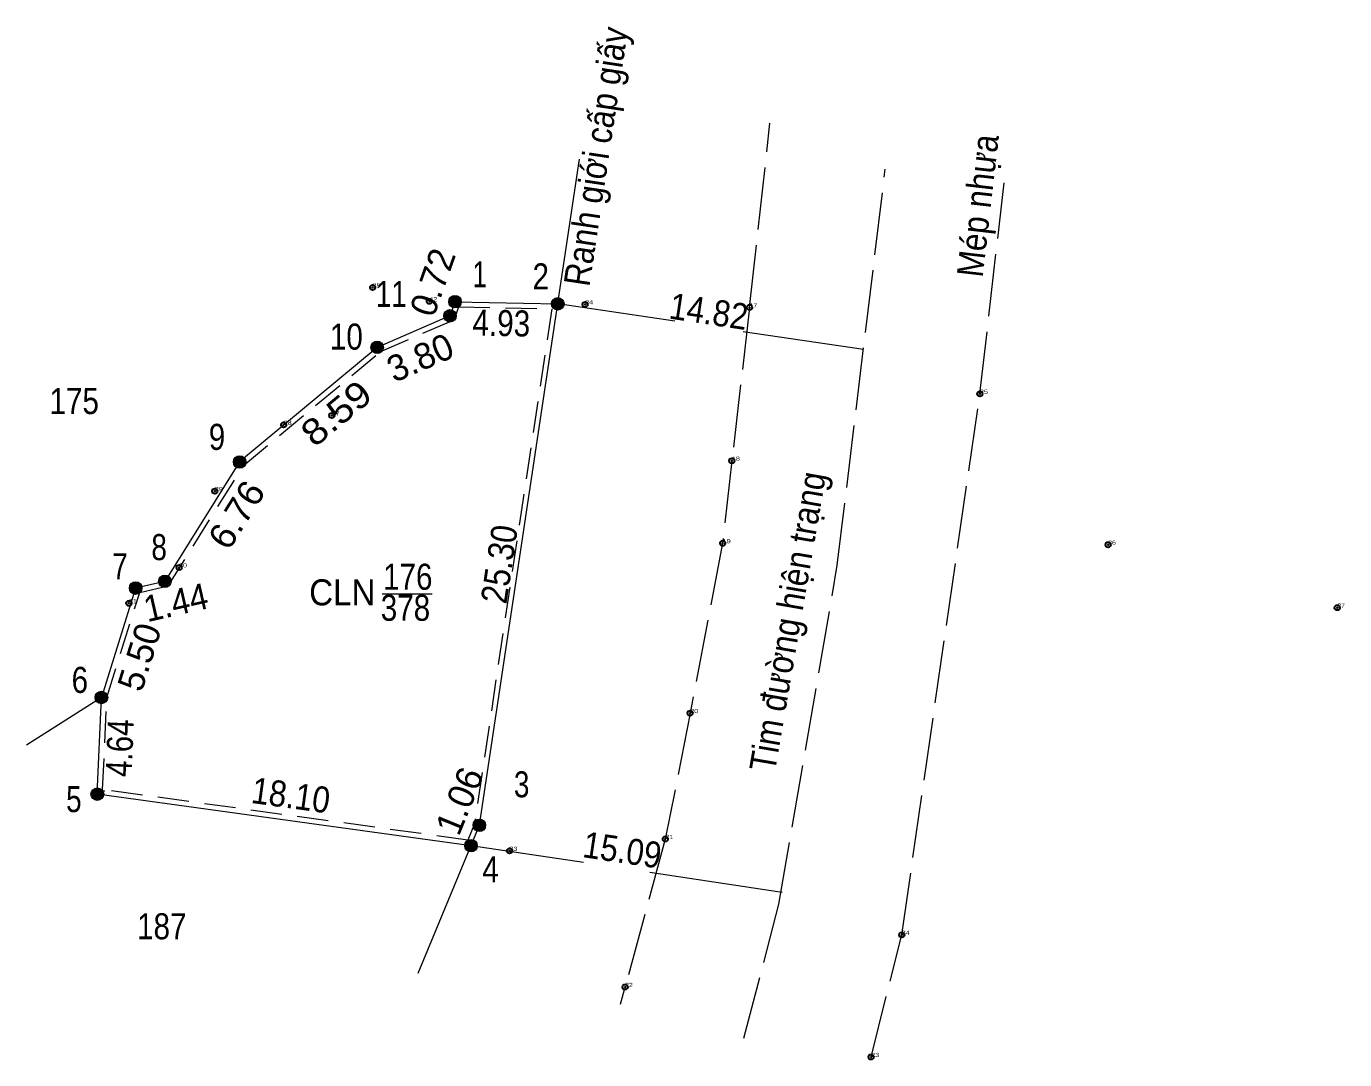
# Model space of a CAD drawing. Header units: metres. Extents: x 538337 to 538937, y 1836852 to 1837233.
# Drawn here: x 538873.9 to 538937.1, y 1837055.7 to 1837105.3 of the extents above; entities that cross this region are included whole.
import ezdxf
from ezdxf.enums import TextEntityAlignment as Align

# ---------------------------------------------------------------- set-up
doc = ezdxf.new("R2010")
doc.units = ezdxf.units.M
doc.header["$LTSCALE"] = 0.5
doc.header["$PDMODE"] = 32
doc.header["$PDSIZE"] = 0.25
doc.linetypes.add('LONG_DASHED', pattern=[7.5, 6, -1.5])
doc.linetypes.add('MEDIUM_DASHED', pattern=[4.5, 3, -1.5])
for name, color, linetype, lineweight in [('1', 7, 'LONG_DASHED', 13), ('10', 7, 'Continuous', 13), ('41', 7, 'Continuous', 13), ('63', 7, 'Continuous', 13), ('7', 7, 'Continuous', 25)]:
    doc.layers.add(name, color=color, linetype=linetype, lineweight=lineweight)
doc.layers.add('12', color=7, linetype='Continuous')

msp = doc.modelspace()

# ---------------------------------------------------------------- hatches: boundary and pattern name
at = {"layer": '63'}
for points in [[(538894.77, 1837092.04, 1), (538894.17, 1837092.04, 1)], [(538899.7, 1837091.94, 1), (538899.1, 1837091.94, 1)], [(538894.53, 1837091.36, 1), (538893.93, 1837091.36, 1)], [(538891.04, 1837089.85, 1), (538890.44, 1837089.85, 1)], [(538884.44, 1837084.35, 1), (538883.84, 1837084.35, 1)], [(538879.45, 1837078.3, 1), (538878.85, 1837078.3, 1)], [(538880.85, 1837078.62, 1), (538880.25, 1837078.62, 1)], [(538877.81, 1837073.05, 1), (538877.21, 1837073.05, 1)], [(538877.61, 1837068.41, 1), (538877.01, 1837068.41, 1)], [(538895.94, 1837066.92, 1), (538895.34, 1837066.92, 1)], [(538895.54, 1837065.94, 1), (538894.94, 1837065.94, 1)]]:
    msp.add_hatch(color=256, dxfattribs=at).paths.add_polyline_path(points)

# ---------------------------------------------------------------- linework, layer by layer
at = {"layer": '1'}
for p, q in [((538908.6, 1837091.77), (538909.58, 1837100.6)), ((538919.65, 1837087.62), (538920.81, 1837097.75))]:
    msp.add_line(p, q, dxfattribs=at)
at = {"layer": '1', "linetype": 'Continuous'}
msp.add_line((538894.47, 1837092.04), (538899.4, 1837091.94), dxfattribs=at)
at = {"layer": '1', "linetype": 'MEDIUM_DASHED'}
msp.add_lwpolyline([(538894.65, 1837091.79), (538899.11, 1837091.7), (538895.4, 1837066.99), (538895.08, 1837066.21), (538877.57, 1837068.63), (538877.76, 1837073.01), (538879.35, 1837078.09), (538880.71, 1837078.4), (538884.33, 1837084.18), (538890.87, 1837089.63), (538894.43, 1837091.17)], close=True, dxfattribs=at)
at = {"layer": '1'}
for points in [[(538908.6, 1837091.77), (538907.75, 1837084.41), (538907.31, 1837080.45), (538905.75, 1837072.3), (538904.56, 1837066.26), (538902.4, 1837058.32)], [(538914.43, 1837055.8), (538915.9, 1837061.66), (538919.65, 1837087.62)]]:
    msp.add_lwpolyline(points, dxfattribs=at)
at = {"layer": '1', "linetype": 'Continuous'}
msp.add_lwpolyline([(538895.24, 1837065.94), (538877.31, 1837068.41), (538877.51, 1837073.05)], dxfattribs=at)
at = {"layer": '10'}
msp.add_lwpolyline([(538894.48, 1837092.04), (538894.23, 1837091.36), (538890.74, 1837089.85), (538884.14, 1837084.35), (538880.55, 1837078.62), (538879.15, 1837078.3), (538877.51, 1837073.05), (538873.91, 1837070.77)], dxfattribs=at)
at = {"layer": '41'}
msp.add_lwpolyline([(538892.7, 1837059.82), (538895.64, 1837066.92), (538900.44, 1837098.88)], dxfattribs=at)
at = {"layer": '63'}
for p, q in [((538905.01, 1837091.1), (538899.4, 1837091.94)), ((538914.06, 1837089.74), (538908.3, 1837090.6)), ((538890.98, 1837078.03), (538893.38, 1837078.03)), ((538900.64, 1837065.13), (538895.24, 1837065.94)), ((538910.16, 1837063.7), (538903.81, 1837064.66))]:
    msp.add_line(p, q, dxfattribs=at)
at = {"layer": '63', "linetype": 'LONG_DASHED'}
msp.add_lwpolyline([(538908.33, 1837056.71), (538910.01, 1837063.14), (538912.81, 1837079.4), (538915.11, 1837098.4)], dxfattribs=at)
at = {"layer": '63'}
for centre in [(538894.47, 1837092.04), (538899.4, 1837091.94), (538894.23, 1837091.36), (538890.74, 1837089.85), (538884.14, 1837084.35), (538879.15, 1837078.3), (538880.55, 1837078.62), (538877.51, 1837073.05), (538877.31, 1837068.41), (538895.64, 1837066.92), (538895.24, 1837065.94)]:
    msp.add_circle(centre, 0.3, dxfattribs=at)
at = {"layer": '7'}
for p in [(538890.52, 1837092.72), (538893.24, 1837092.06), (538900.71, 1837091.91), (538908.6, 1837091.77), (538919.65, 1837087.62), (538888.56, 1837086.58), (538886.25, 1837086.13), (538907.75, 1837084.41), (538882.95, 1837082.95), (538907.31, 1837080.45), (538925.8, 1837080.38), (538881.24, 1837079.29), (538878.83, 1837077.57), (538936.79, 1837077.36), (538905.75, 1837072.3), (538877.31, 1837068.41), (538897.09, 1837065.69), (538904.56, 1837066.26), (538915.9, 1837061.66), (538902.63, 1837059.16), (538914.43, 1837055.8)]:
    msp.add_point(p, dxfattribs=at)

# ---------------------------------------------------------------- texts
at = {"layer": '1'}
for s, width, p in [('175', 0.85, (538876.205, 1837086.65)), ('176', 0.85, (538892.205, 1837078.22)), ('CLN', 0.95, (538889.065, 1837077.47)), ('378', 0.85, (538892.095, 1837076.73)), ('187', 0.85, (538880.405, 1837061.45))]:
    msp.add_text(s, height=1.25, dxfattribs=dict(at, width=width)).set_placement(p, align=Align.CENTER)
at = {"layer": '12'}
for s, width, p in [('35', 1.25, (538890.52, 1837092.72)), ('42', 1.3, (538893.24, 1837092.06)), ('34', 1.3, (538900.71, 1837091.91)), ('17', 1.25, (538908.6, 1837091.77)), ('25', 1.3, (538919.65, 1837087.62)), ('27', 1.25, (538888.56, 1837086.58)), ('28', 1.3, (538886.25, 1837086.13)), ('18', 1.3, (538907.75, 1837084.41)), ('29', 1.3, (538882.95, 1837082.95)), ('19', 1.3, (538907.31, 1837080.45)), ('36', 1.25, (538925.8, 1837080.38)), ('30', 1.25, (538881.24, 1837079.29)), ('31', 1.25, (538878.83, 1837077.57)), ('37', 1.25, (538936.79, 1837077.36)), ('20', 1.3, (538905.75, 1837072.3)), ('32', 1.3, (538877.31, 1837068.41)), ('21', 1.3, (538904.56, 1837066.26)), ('33', 1.25, (538897.09, 1837065.69)), ('24', 1.25, (538915.9, 1837061.66)), ('22', 1.25, (538902.63, 1837059.16)), ('23', 1.3, (538914.43, 1837055.8))]:
    msp.add_text(s, height=0.2, dxfattribs=dict(at, width=width)).set_placement(p)
at = {"layer": '63'}
for s, rotation, width, p in [('Ranh giới cấp giấy', 81.459, 0.9, (538901.8447, 1837098.9172)), ('Mép nhựa', 83.467, 0.9, (538920.1701, 1837096.5789)), ('14.82', 351.465, 0.9, (538906.5522, 1837090.9575)), ('4.93', 358.838, 0.85, (538896.6823, 1837090.392)), ('8.59', 39.806, 1.15, (538889.1749, 1837086.2091)), ('Tim đường hiện trạng', 80.229, 0.9, (538911.0464, 1837076.5939)), ('6.76', 57.932, 1.05, (538884.5212, 1837081.4882)), ('25.30', 81.454, 0.9, (538897.2136, 1837079.3571)), ('1.44', 12.875, 0.95, (538881.2157, 1837077.0042)), ('4.64', 87.532, 0.85, (538879.0116, 1837070.5981)), ('18.10', 352.156, 0.9, (538886.5147, 1837067.7404)), ('15.09', 351.462, 0.9, (538902.4072, 1837065.1182))]:
    msp.add_text(s, height=1.25, rotation=rotation, dxfattribs=dict(at, width=width)).set_placement(p, align=Align.CENTER)
for s, rotation, p in [('0.72', 70.56, (538893.989, 1837092.767)), ('3.80', 23.396, (538893.0468, 1837088.7849)), ('5.50', 72.652, (538879.9275, 1837074.8086)), ('1.06', 67.797, (538895.266, 1837067.8538))]:
    msp.add_text(s, height=1.25, rotation=rotation, dxfattribs=at).set_placement(p, align=Align.CENTER)
for s, width, p in [(' 1', 0.75, (538896.01, 1837092.73)), (' 2', 0.85, (538898.98, 1837092.63)), (' 11', 0.8, (538892.16, 1837091.79)), (' 10', 0.85, (538890.05, 1837089.74)), (' 9', 0.85, (538883.45, 1837084.93)), (' 8', 0.8, (538880.65, 1837079.64)), (' 7', 0.8, (538878.77, 1837078.72)), (' 6', 0.85, (538876.87, 1837073.27)), (' 3', 0.8, (538898.04, 1837068.26)), (' 5', 0.8, (538876.56, 1837067.55)), (' 4', 0.85, (538896.57, 1837064.18))]:
    msp.add_text(s, height=1.25, dxfattribs=dict(at, width=width)).set_placement(p, align=Align.RIGHT)

doc.saveas('drawing.dxf')
